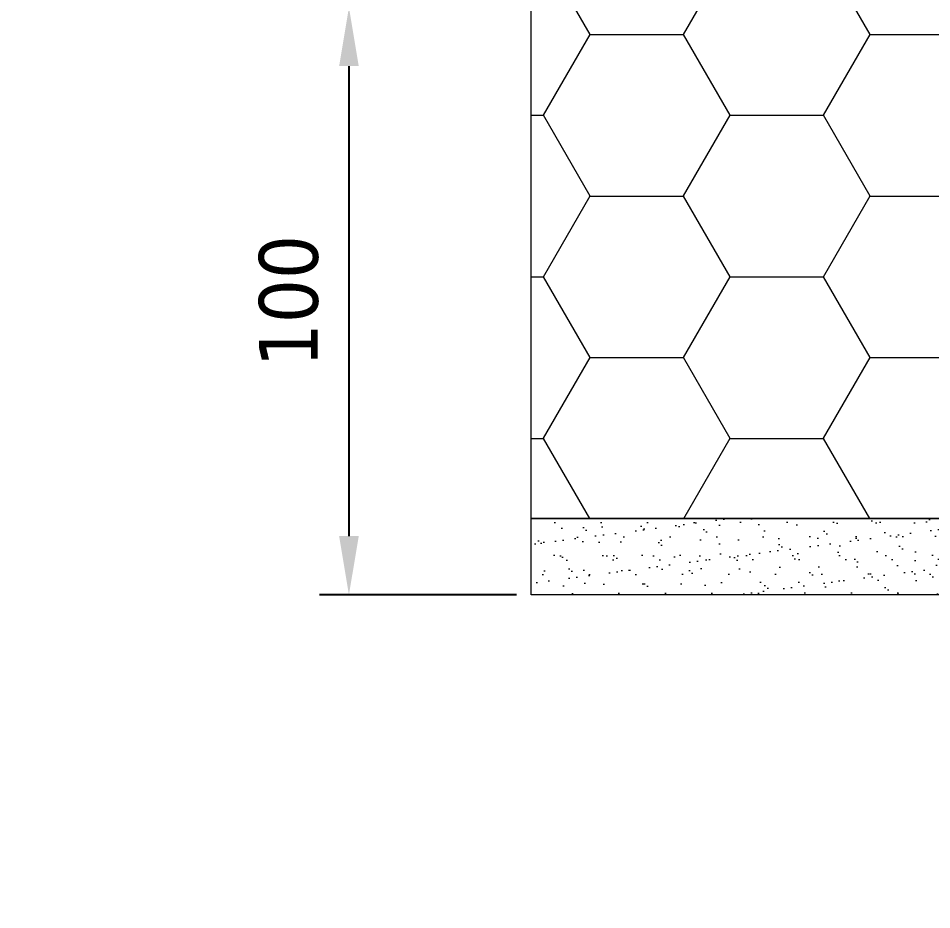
# Model space of a CAD drawing. Header units: millimetres. Extents: x -20000 to 230000, y -17405 to 25402.
# Drawn here: x 34430.2 to 34585.6, y -6005.7 to -5853.9 of the extents above; entities that cross this region are included whole.
import ezdxf

# ---------------------------------------------------------------- set-up
doc = ezdxf.new("R2010")
doc.units = ezdxf.units.MM
doc.header["$PDMODE"] = 35
doc.header["$PDSIZE"] = 0.5
doc.layers.get('0').update_dxf_attribs({"lineweight": 13})
doc.layers.get('Defpoints').update_dxf_attribs({"true_color": 0xc2a584})
doc.layers.add('0 - Invisible', color=43, linetype='Continuous', lineweight=0, plot=False)
for name, color, linetype, lineweight in [('1 - Cotation', 32, 'Continuous', 13), ('1 - Isolant', 132, 'Continuous', 13), ('1 - Platre', 252, 'Continuous', 13)]:
    doc.layers.add(name, color=color, linetype=linetype, lineweight=lineweight)
doc.styles.add('Texte Poralu', font='tahomabd.ttf')
doc.dimstyles.new('30 - 1000', dxfattribs={"dimtxt": 10, "dimasz": 10, "dimexe": 5, "dimexo": 2.5, "dimgap": 5, "dimtad": 1, "dimdec": 1, "dimtxsty": 'Texte Poralu', "dimcen": 5, "dimazin": 0, "dimtfac": 1, "dimtdec": 1, "dimtmove": 0, "dimatfit": 3, "dimfxl": 1, "dimarcsym": 0})

# ---------------------------------------------------------------- blocks, each defined once
blk = doc.blocks.new('*U436')
at = {"layer": '1 - Isolant'}
h = blk.add_hatch(dxfattribs=at)
h.set_pattern_fill('HONEY', color=256, scale=5)
h.set_pattern_definition([(0, (237.5, -1e-14), (23.8125, 13.74815), [15.875, -31.75]), (120, (237.5, -1e-14), (-23.8125, 13.74815), [15.875, -31.75]), (60, (237.5, -1e-14), (5e-08, 27.4963), [-31.75, 15.875])])
h.paths.add_polyline_path([(-150, -87), (-150, 0), (-7.5, 0), (-7.5, -87)])
at = {"layer": '1 - Platre'}
h = blk.add_hatch(dxfattribs=at)
h.set_pattern_fill('AR-SAND', color=256, scale=0.1)
h.set_pattern_definition([(37.5, (237.5, -1e-14), (-0.160003, 4.894132), [0, -3.8608, 0, -4.318, 0, -4.1275]), (7.5, (237.5, -1e-14), (4.49523, 7.16825), [0, -2.0828, 0, -3.4798, 0, -1.3335]), (327.5, (234.3756, -1e-14), (7.909924, 0.01437), [0, -1.27, 0, -4.572, 0, -5.969]), (317.5, (234.3756, -1e-14), (7.63556, 2.22929), [0, -0.635, 0, -2.9972, 0, -3.429])])
h.paths.add_polyline_path([(-150, -100), (-150, -87), (-7.5, -87), (-7.5, -100)])
at = {"layer": '0 - Invisible'}
for points in [[(-150, -87), (-150, 0)], [(-150, -100), (-150, -87)]]:
    blk.add_lwpolyline(points, dxfattribs=at)
at = {"layer": '1 - Isolant'}
blk.add_lwpolyline([(-150, 0), (-7.5, 0), (-7.5, -87), (-150, -87)], dxfattribs=at)
at = {"layer": '1 - Platre'}
blk.add_lwpolyline([(-150, -87), (-7.5, -87), (-7.5, -100), (-150, -100)], dxfattribs=at)
blk = doc.blocks.new('*D706')
at = {"layer": '1 - Cotation', "color": 0, "lineweight": -2, "transparency": 16777216}
for p, q in [((34515, -5852.07), (34481.48, -5852.07)), ((34486.48, -5862.07), (34486.48, -5942.07)), ((34515, -5952.07), (34481.48, -5952.07))]:
    blk.add_line(p, q, dxfattribs=at)
at = {"layer": '1 - Cotation', "color": 0, "transparency": 16777216}
for points in [[(34484.81, -5862.07), (34488.15, -5862.07), (34486.48, -5852.07)], [(34484.81, -5942.07), (34488.15, -5942.07), (34486.48, -5952.07)]]:
    blk.add_solid(points, dxfattribs=at)
at = {"layer": 'Defpoints', "color": 0, "transparency": 16777216}
for p in [(34517.5, -5852.07), (34486.48, -5952.07), (34517.5, -5952.07)]:
    blk.add_point(p, dxfattribs=at)
at = {"layer": '1 - Cotation', "color": 0, "transparency": 16777216, "insert": (34476.27, -5902.07), "char_height": 10, "attachment_point": 5, "rotation": 90, "style": 'Texte Poralu'}
blk.add_mtext('100', dxfattribs=at)
blk = doc.blocks.new('*D741')
at = {"layer": 'Defpoints', "color": 0, "lineweight": -2, "transparency": 16777216}
blk.add_line((34840, -3795.67), (34875.99, -3795.67), dxfattribs=at)
at = {"layer": 'Defpoints', "color": 0, "transparency": 16777216}
for p in [(34837.5, -3795.67), (34837.5, -3795.67), (30000, -6005.67)]:
    blk.add_point(p, dxfattribs=at)
at = {"layer": 'Defpoints', "color": 0, "transparency": 16777216, "insert": (34859.25, -3785.46), "char_height": 10, "attachment_point": 5, "style": 'Texte Poralu'}
blk.add_mtext('2210', dxfattribs=at)
blk = doc.blocks.new('*D742')
at = {"layer": 'Defpoints', "color": 0, "lineweight": -2, "transparency": 16777216}
blk.add_line((35120, -3615.67), (35155.99, -3615.67), dxfattribs=at)
at = {"layer": 'Defpoints', "color": 0, "transparency": 16777216}
for p in [(35117.5, -3615.67), (35117.5, -3615.67), (30000, -6005.67)]:
    blk.add_point(p, dxfattribs=at)
at = {"layer": 'Defpoints', "color": 0, "transparency": 16777216, "insert": (35139.25, -3605.46), "char_height": 10, "attachment_point": 5, "style": 'Texte Poralu'}
blk.add_mtext('2390', dxfattribs=at)
blk = doc.blocks.new('*D743')
at = {"layer": 'Defpoints', "color": 0, "lineweight": -2, "transparency": 16777216}
blk.add_line((35420, -3505.67), (35455.99, -3505.67), dxfattribs=at)
at = {"layer": 'Defpoints', "color": 0, "transparency": 16777216}
for p in [(35417.5, -3505.67), (35417.5, -3505.67), (30000, -6005.67)]:
    blk.add_point(p, dxfattribs=at)
at = {"layer": 'Defpoints', "color": 0, "transparency": 16777216, "insert": (35439.25, -3495.46), "char_height": 10, "attachment_point": 5, "style": 'Texte Poralu'}
blk.add_mtext('2500', dxfattribs=at)
blk = doc.blocks.new('*D744')
at = {"layer": 'Defpoints', "color": 0, "lineweight": -2, "transparency": 16777216}
blk.add_line((34750, -3805.67), (34785.99, -3805.67), dxfattribs=at)
at = {"layer": 'Defpoints', "color": 0, "transparency": 16777216}
for p in [(34747.5, -3805.67), (34747.5, -3805.67), (30000, -6005.67)]:
    blk.add_point(p, dxfattribs=at)
at = {"layer": 'Defpoints', "color": 0, "transparency": 16777216, "insert": (34769.25, -3795.46), "char_height": 10, "attachment_point": 5, "style": 'Texte Poralu'}
blk.add_mtext('2200', dxfattribs=at)

msp = doc.modelspace()

# ---------------------------------------------------------------- block references
msp.add_blockref('*U436', (34667.5, -5852.07))

# ---------------------------------------------------------------- dimensions: what is measured, and where the dimension line sits
at = {"layer": '1 - Cotation'}
dim = msp.add_linear_dim(base=(34486.48, -5952.07), p1=(34517.5, -5852.07), p2=(34517.5, -5952.07), angle=90, dimstyle='30 - 1000', dxfattribs=at)
dim.commit()
dim.dimension.update_dxf_attribs({"geometry": '*D706', "text_midpoint": (34476.27, -5902.07)})
at = {"layer": 'Defpoints'}
for feature_location, picture, middle in [((35417.5, -3505.67), '*D743', (35439.25, -3495.46)), ((35117.5, -3615.67), '*D742', (35139.25, -3605.46)), ((34837.5, -3795.67), '*D741', (34859.25, -3785.46)), ((34747.5, -3805.67), '*D744', (34769.25, -3795.46))]:
    dim = msp.add_ordinate_dim(feature_location=feature_location, offset=(0, 0), dtype=0, origin=(30000, -6005.67), dimstyle='30 - 1000', dxfattribs=at)
    dim.commit()
    dim.dimension.update_dxf_attribs({"geometry": picture, "text_midpoint": middle})

doc.saveas('drawing.dxf')
